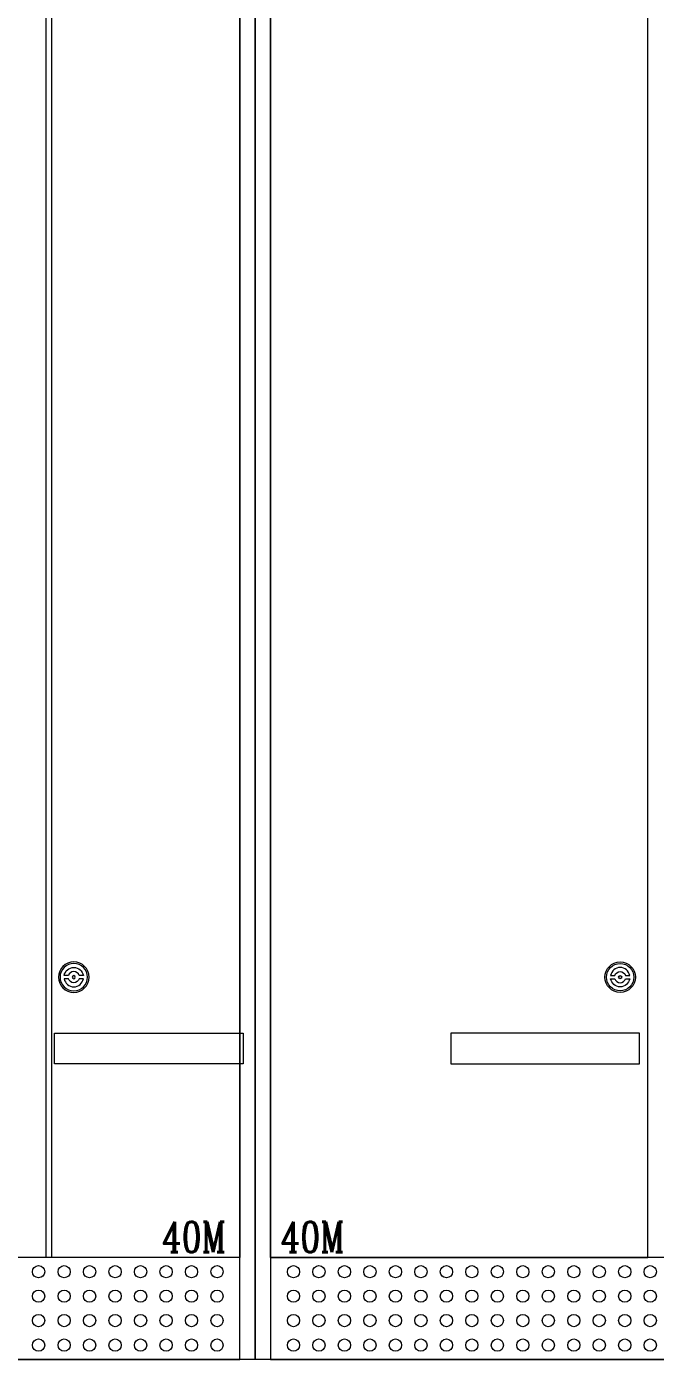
# Model space of a CAD drawing. Header units: millimetres. Extents: x -116965 to 323937, y 291661 to 566926.
# Drawn here: x -35747 to -35130, y 301778 to 303085 of the extents above; entities that cross this region are included whole.
import ezdxf
from ezdxf.enums import TextEntityAlignment as Align

# ---------------------------------------------------------------- set-up
doc = ezdxf.new("R2010")
doc.units = ezdxf.units.MM
doc.layers.get('0').update_dxf_attribs({"lineweight": 18})
doc.layers.add('hw_Text', color=7, linetype='Continuous', lineweight=13)
doc.styles.add('hw_Title2', font='complex.shx', dxfattribs={"width": 0.75})

# ---------------------------------------------------------------- blocks, each defined once
blk = doc.blocks.new('*U1616')
for p, q in [((15, 2100), (15, 100)), ((1100, 2100), (1100, 100)), ((1285, 2100), (1285, 100))]:
    blk.add_line(p, q)
for points in [[(1300, 0), (0, 0), (0, 2200), (1300, 2200)], [(1285, 100), (15, 100), (15, 0), (1285, 0)]]:
    blk.add_lwpolyline(points, close=True)
for centre in [(37.5, 86), (62.5, 86), (87.5, 86), (112.5, 86), (137.5, 86), (162.5, 86), (187.5, 86), (212.5, 86), (237.5, 86), (262.5, 86), (287.5, 86), (312.5, 86), (337.5, 86), (362.5, 86), (387.5, 86), (1087.5, 86), (1112.5, 86), (1137.5, 86), (1162.5, 86), (1187.5, 86), (1212.5, 86), (1237.5, 86), (1262.5, 86), (37.5, 62), (62.5, 62), (87.5, 62), (112.5, 62), (137.5, 62), (162.5, 62), (187.5, 62), (212.5, 62), (237.5, 62), (262.5, 62), (287.5, 62), (312.5, 62), (337.5, 62), (362.5, 62), (387.5, 62), (1087.5, 62), (1112.5, 62), (1137.5, 62), (1162.5, 62), (1187.5, 62), (1212.5, 62), (1237.5, 62), (1262.5, 62), (37.5, 38), (62.5, 38), (87.5, 38), (112.5, 38), (137.5, 38), (162.5, 38), (187.5, 38), (212.5, 38), (237.5, 38), (262.5, 38), (287.5, 38), (312.5, 38), (337.5, 38), (362.5, 38), (387.5, 38), (1087.5, 38), (1112.5, 38), (1137.5, 38), (1162.5, 38), (1187.5, 38), (1212.5, 38), (1237.5, 38), (1262.5, 38), (37.5, 14), (62.5, 14), (87.5, 14), (112.5, 14), (137.5, 14), (162.5, 14), (187.5, 14), (212.5, 14), (237.5, 14), (262.5, 14), (287.5, 14), (312.5, 14), (337.5, 14), (362.5, 14), (387.5, 14), (1087.5, 14), (1112.5, 14), (1137.5, 14), (1162.5, 14), (1187.5, 14), (1212.5, 14), (1237.5, 14), (1262.5, 14)]:
    blk.add_circle(centre, 6)
blk = doc.blocks.new('*U1607')
for points in [[(-5.3, 1.5, -0.755929), (5.3, 1.5), (9.4, 1.5, 0.852803), (-9.4, 1.5)], [(-5.3, -1.5, 0.755929), (5.3, -1.5), (9.4, -1.5, -0.852803), (-9.4, -1.5)]]:
    blk.add_lwpolyline(points, format="xyb", close=True)
at = {"color": 2}
blk.add_circle((0, 0), 15, dxfattribs=at)
at = {"color": 3}
blk.add_circle((0, 0), 13.5, dxfattribs=at)
blk.add_circle((0, 0), 1.5)
blk = doc.blocks.new('*U1571')
blk.add_line((0, 0), (0, 2000))
blk.add_lwpolyline([(0, 0), (-190, 0), (-190, 2000), (0, 2000)])
blk.add_lwpolyline([(3, 190), (-182, 190), (-182, 220), (3, 220)], close=True)
at = {"xscale": -1}
blk.add_blockref('*U1607', (-163, 275), dxfattribs=at)
at = {"layer": 'hw_Text', "color": 6, "style": 'hw_Title2', "width": 0.75}
blk.add_text('40M', height=30, dxfattribs=at).set_placement((-76.4, 20), align=Align.MIDDLE_LEFT)
blk = doc.blocks.new('*U1641')
blk.add_line((0, 0), (0, 2000))
blk.add_lwpolyline([(0, 0), (370, 0), (370, 2000), (0, 2000)])
blk.add_lwpolyline([(177, 190), (362, 190), (362, 220), (177, 220)], close=True)
blk.add_blockref('*U1607', (343, 275))
at = {"layer": 'hw_Text', "color": 6, "style": 'hw_Title2', "width": 0.75}
blk.add_text('40M', height=30, dxfattribs=at).set_placement((10, 20), align=Align.MIDDLE_LEFT)

msp = doc.modelspace()

# ---------------------------------------------------------------- block references
msp.add_blockref('*U1616', (-36822.31856, 301777.564632))

# ---------------------------------------------------------------- next in the draw order: block references
msp.add_blockref('*U1616', (-35522.31856, 301777.564632))
at = {"layer": 'hw_Text'}
msp.add_blockref('*U1571', (-35537.31856, 301877.564632), dxfattribs=at)

# ---------------------------------------------------------------- next in the draw order: block references
msp.add_blockref('*U1641', (-35507.31856, 301877.564632), dxfattribs=at)

doc.saveas('drawing.dxf')
